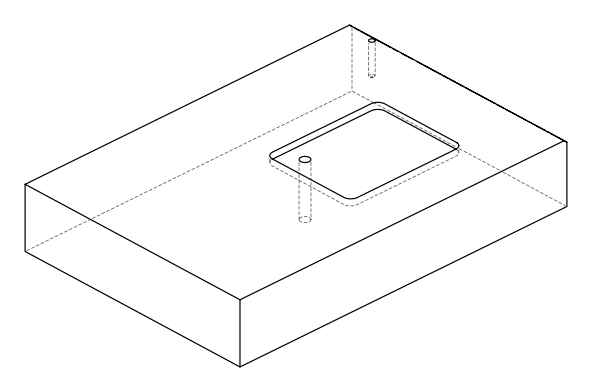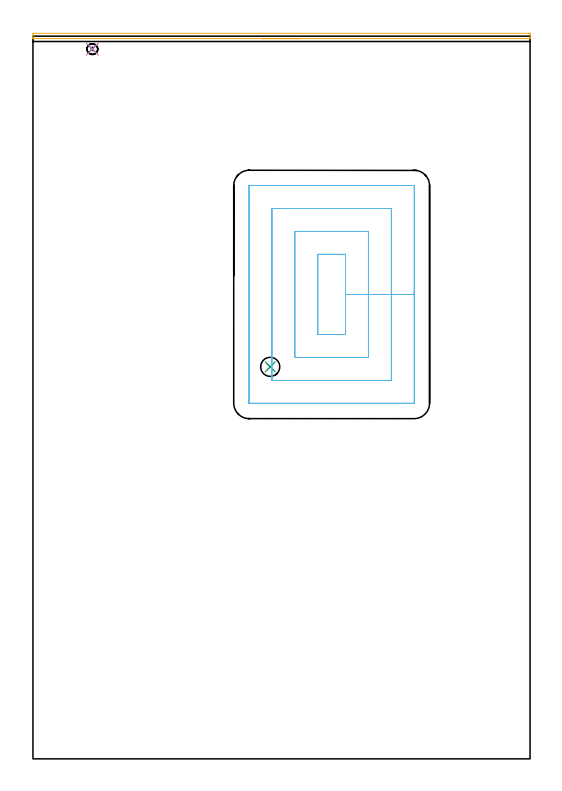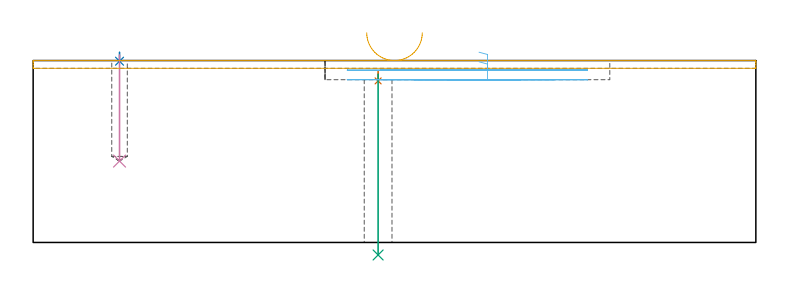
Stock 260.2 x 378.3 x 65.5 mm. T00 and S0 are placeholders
(PLAN: 6 operations, 4 tool changes, 7.2 min)
(1 SPOT_DRILL | STEP1HOLE | NXT0321_9005460120000 | 0.03 min | 671 mm3)
(2 SPOT_DRILL_1 | STEP1POCKET | NXT0321_9005460120000 | 0.03 min | 0 mm3)
(3 DRILL_THROUGH_HOLE_INTO_CENTER | STEP1HOLE | UGT0301_032 | 0.26 min | 4640 mm3)
(4 DRILL_BLIND_HOLE_INTO_CENTER | STEP1POCKET | UGT0301_179 | 0.15 min | 853 mm3)
(5 AREA_MILL | FG_CHAMFER_SURFACE | UGT0205_001 | 2.24 min | 1021 mm3)
(6 MILL_RECTANGULAR_POCKET | POCKET_RECTANGULAR_STRAIGHT | UGT0201_010 | Follow Part, ap 4, ae 75% | 4.47 min | 90845 mm3)
(TOOL NXT0321_9005460120000 | NC Spot Drill, 142deg, 12mm, Carbide, Uncoated | D12 PA142 FL30 Z2)
(TOOL UGT0301_032 | Twist Drill 10 mm | D10 PA118 FL87 Z2)
(TOOL UGT0301_179 | Twist Drill 5.6 mm | D5.6 PA118 FL55 Z2)
(TOOL UGT0205_001 | Chamfer Mill 20 x 3 x 45 deg. | D20 FL50 Z2)
(TOOL UGT0201_010 | End Mill 16 mm | D16 FL22 Z2)
(OP 1 SPOT_DRILL)
G17 G21 G94 G90
T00 M6
G54
G17 G0 G90 X124.2 Y205.2 S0 M3
G43 Z75.5 H0
G94 G81 G98 Z58.17 F250. R61.6
G80
M5
M2
(OP 2 SPOT_DRILL_1)
G17 G21 G94 G90
T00 M6
G54
G17 G0 G90 X31.1 Y371.5 S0 M3
G43 Z75.5 H0
G94 G81 G98 Z65.259 F250. R68.5
G80
M5
M2
(OP 3 DRILL_THROUGH_HOLE_INTO_CENTER)
G17 G21 G94 G90
T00 M6
G54
G17 G0 G90 X124.2 Y205.2 S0 M3
G43 Z75.5 H0
G94 G73 G98 Z-4.504 F250. Q9.015 R60.6
G80
M5
M2
(OP 4 DRILL_BLIND_HOLE_INTO_CENTER)
G17 G21 G94 G90
T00 M6
G54
G17 G0 G90 X31.1 Y371.5 S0 M3
G43 Z75.5 H0
G94 G81 G98 Z29.3 F250. R67.5
G80
M5
M2
(OP 5 AREA_MILL)
G17 G21 G94 G90
T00 M6
G54
G17 G0 G90 X140.1 Y377. S1061 M3
G43 Z75.5 H0
G94 G1 X140.062 Z74.628 F250.
X139.948 Z73.763
X139.759 Z72.912
X139.497 Z72.08
X139.163 Z71.274
X138.76 Z70.5
X138.292 Z69.764
X137.76 Z69.072
X137.171 Z68.429
X136.528 Z67.84
X135.836 Z67.308
X135.1 Z66.84
X134.326 Z66.437
X133.52 Z66.103
X132.688 Z65.841
X131.836 Z65.652
X130.972 Z65.538
X130.1 Z65.5
X0.167
X0.009 Y377.003 Z65.488
X0.007 Y377.026 Z65.466
X0. Y377.384 Z65.115
Y377.738 Z64.761
Y378.4 Z64.095
Y379.616 Z62.88
X0.002 Y379.791 Z62.705
X0.426 Y379.8 Z62.7
X259.587
X259.775 Y379.798 Z62.702
X260.198 Y379.791 Z62.705
X260.2 Y379.616 Z62.881
Y378.4 Z64.095
Y377.738 Z64.761
Y377.384 Z65.116
X260.193 Y377.026 Z65.466
X260.191 Y377.003 Z65.488
X260.033 Y377. Z65.5
X130.1
X129.228 Z65.538
X128.364 Z65.652
X127.512 Z65.841
X126.68 Z66.103
X125.874 Z66.437
X125.1 Z66.84
X124.364 Z67.308
X123.672 Z67.84
X123.029 Z68.429
X122.44 Z69.072
X121.908 Z69.764
X121.44 Z70.5
X121.037 Z71.274
X120.703 Z72.08
X120.441 Z72.912
X120.252 Z73.763
X120.138 Z74.628
X120.1 Z75.5
M5
M2
(OP 6 MILL_RECTANGULAR_POCKET)
G17 G21 G94 G90
T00 M6
G54
G17 G0 G90 X160.528 Y222.1 S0 M3
G43 Z75.5 H0
Z68.5
G94 G1 X163.6 Z67.677 F250.
Y243.1 Z62.05
Y264.1 F500.
X149.1
Y222.1
X163.6
Y243.1
X175.6
Y276.1
X137.1
Y210.1
X175.6
Y243.1
X187.6
Y288.1
X125.1
Y198.1
X187.6
Y243.1
X199.6
Y300.
X199.595 Y300.055
X199.555 Y300.095
X199.5 Y300.1
X113.2
X113.145 Y300.095
X113.105 Y300.055
X113.1 Y300.
Y186.2
X113.105 Y186.145
X113.145 Y186.105
X113.2 Y186.1
X199.5
X199.555 Y186.105
X199.595 Y186.145
X199.6 Y186.2
Y243.1
Y244.1
G0 X160.528 Y222.1 Z65.05
G1 X163.6 Z64.227 F250.
Y243.1 Z58.6
Y264.1 F500.
X149.1
Y222.1
X163.6
Y243.1
X175.6
Y276.1
X137.1
Y210.1
X175.6
Y243.1
X187.6
Y288.1
X125.1
Y198.1
X187.6
Y243.1
X199.6
Y300.
X199.595 Y300.055
X199.555 Y300.095
X199.5 Y300.1
X113.2
X113.145 Y300.095
X113.105 Y300.055
X113.1 Y300.
Y186.2
X113.105 Y186.145
X113.145 Y186.105
X113.2 Y186.1
X199.5
X199.555 Y186.105
X199.595 Y186.145
X199.6 Y186.2
Y243.1
Y244.1
G0 Z75.5
M5
M2
